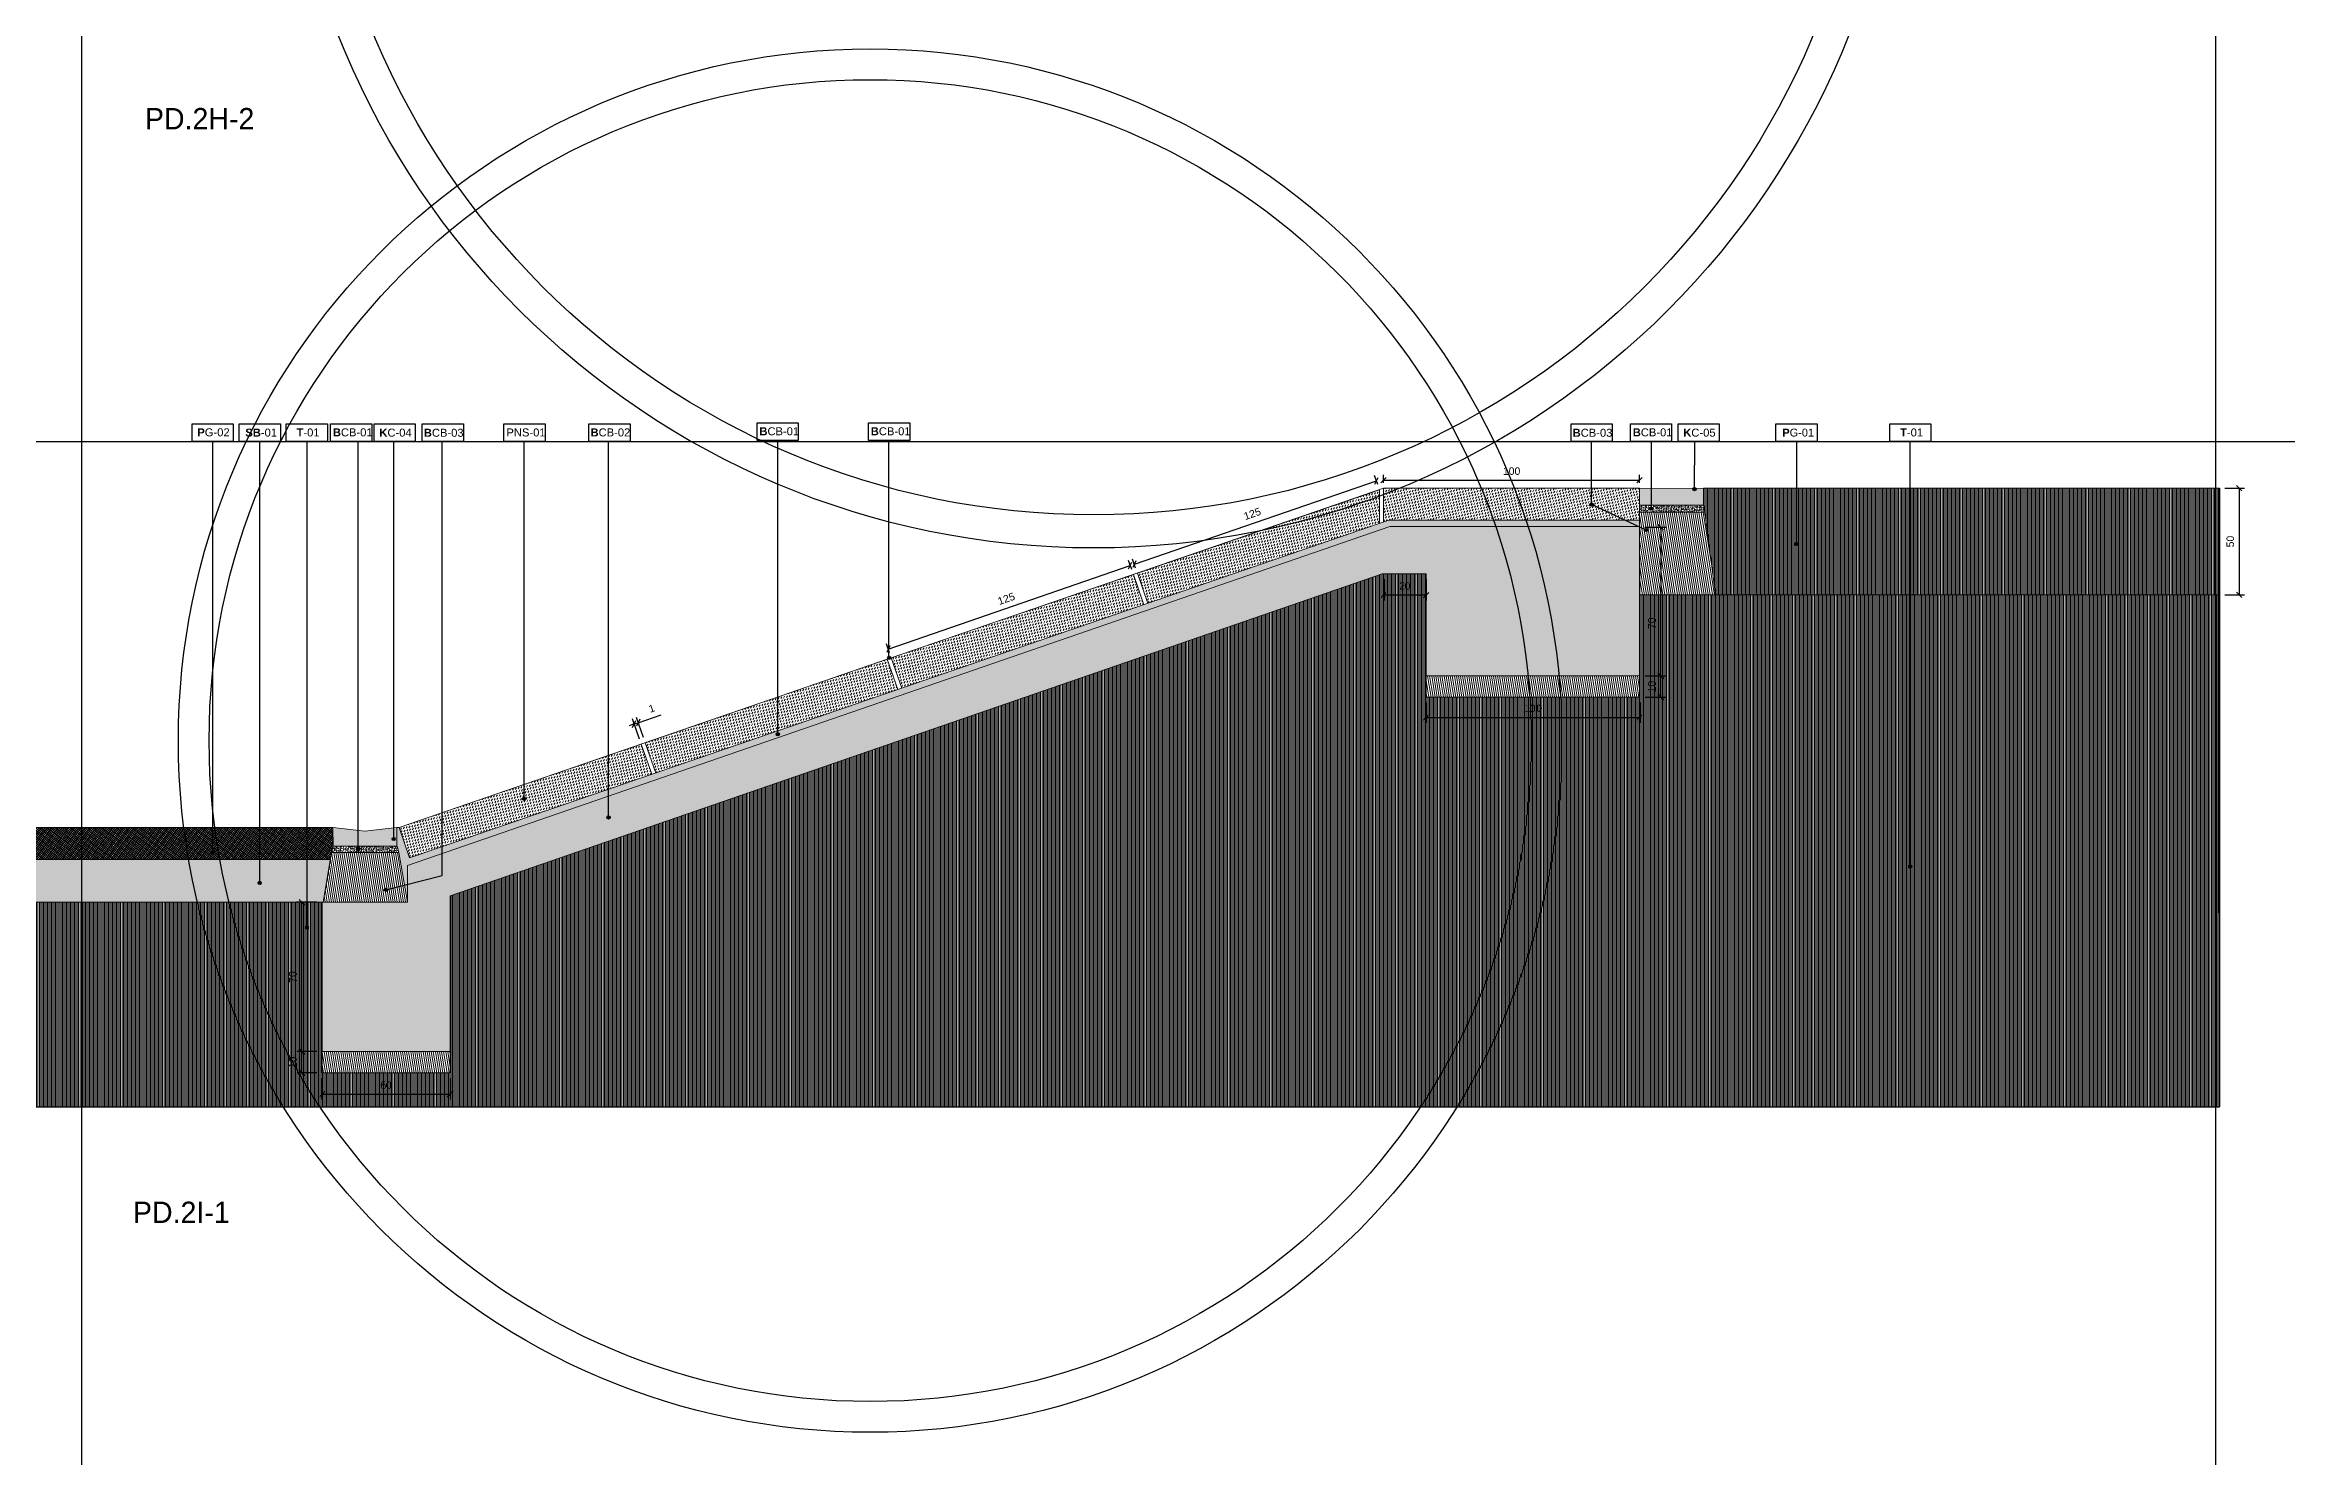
# Model space of a CAD drawing. Header units: metres. Extents: x -325 to 301, y -147 to 149.
# Drawn here: x 32.06 to 42.56, y 38.7 to 45.32 of the extents above; entities that cross this region are included whole.
import ezdxf

# ---------------------------------------------------------------- set-up
doc = ezdxf.new("R2010")
doc.units = ezdxf.units.M
doc.layers.get('Defpoints').update_dxf_attribs({"lineweight": 13})
for name, color, linetype, plot in [('-aux', 50, 'Continuous', False), ('-AUX-QAD', 5, 'Continuous', False), ('-AUX_RIM', 2, 'Continuous', False)]:
    doc.layers.add(name, color=color, linetype=linetype, plot=plot)
for name, color, linetype, true_color in [('0-TX-1_25', 7, 'Continuous', 0x3f4f7f), ('3-TR-paviment fort', 7, 'Continuous', 0xd1d1d1), ('EIT_3 TR sorra', 7, 'Continuous', 0xd8ceb0)]:
    doc.layers.add(name, color=color, linetype=linetype, true_color=true_color)
for name, color, linetype, lineweight, true_color in [('03-TR-Paviment_01_Compacted Ground', 7, 'Continuous', 5, 0xc5a967), ('03-TR-Paviment_02_Sealed Gravel', 7, 'Continuous', 5, 0xd4be8c), ('03-TR-Paviment_08_Natural Stone Bleachers', 7, 'Continuous', 5, 0xafad9d), ('3-TR tot_u', 7, 'Continuous', 5, 0x787878)]:
    doc.layers.add(name, color=color, linetype=linetype, lineweight=lineweight, true_color=true_color)
for name, color, linetype, lineweight in [('1-CM', 7, 'Continuous', 0), ('3-TR Formigó', 252, 'Continuous', 0), ('3-TR Seleccionat', 44, 'Continuous', 0), ('3-TR Tot-u', 37, 'Continuous', 0)]:
    doc.layers.add(name, color=color, linetype=linetype, lineweight=lineweight)
for name, color, linetype in [('1-SECCIÓ', 1, 'Continuous'), ('A-KEYPLAN_HATCH', 7, 'Continuous'), ('A_TEXT_2', 7, 'Continuous')]:
    doc.layers.add(name, color=color, linetype=linetype)
doc.styles.add('Arial_4', font='arial.ttf', dxfattribs={"height": 1.8})
doc.styles.get("Standard").update_dxf_attribs({"font": 'arial.ttf'})
doc.styles.add('x-llegenda materials$0$ENGRAVERS', font='TT0586M.TTF')
doc.dimstyles.new('ISO-25', dxfattribs={"dimtxt": 0.1, "dimasz": 0.1, "dimexe": 0.1, "dimexo": 0.1, "dimgap": 0.1, "dimtad": 1, "dimdec": 0, "dimlfac": 100, "dimzin": 9, "dimtxsty": 'Standard', "dimblk": 'OBLIQUE', "dimcen": 0.1, "dimadec": 0, "dimazin": 0, "dimtfac": 1, "dimtdec": 0, "dimtmove": 0, "dimatfit": 3, "dimldrblk": 'OBLIQUE', "dimfxl": 1, "dimarcsym": 0})
pattern_1 = [(237.431525, (0, 0.25), (0.0028998056, -0.0131545573), [0.009525, -0.009525])]

# ---------------------------------------------------------------- blocks, each defined once
blk = doc.blocks.new('_Oblique')
at = {"color": 0, "lineweight": -2}
blk.add_line((-0.5, -0.5), (0.5, 0.5), dxfattribs=at)
blk = doc.blocks.new('*D370')
at = {"layer": '0-TX-1_25', "color": 0, "lineweight": -2, "transparency": 16777216}
for p, q in [((36.013, 42.484), (37.147, 42.876)), ((37.154, 42.857), (37.139, 42.899)), ((36.019, 42.466), (36.005, 42.508))]:
    blk.add_line(p, q, dxfattribs=at)
at = {"layer": 'Defpoints', "color": 0, "transparency": 16777216}
for p in [(37.147, 42.876), (37.162, 42.834), (36.027, 42.443)]:
    blk.add_point(p, dxfattribs=at)
at = {"layer": '0-TX-1_25', "color": 0, "lineweight": -2, "transparency": 16777216, "xscale": 0.025, "yscale": 0.025, "zscale": 0.025}
for p, rotation in [((37.147, 42.876), 19.02560603910737), ((36.013, 42.484), 199.0256060391073)]:
    blk.add_blockref('_Oblique', p, dxfattribs=dict(at, rotation=rotation))
at = {"layer": '0-TX-1_25', "color": 0, "transparency": 16777216, "insert": (36.566, 42.72), "char_height": 0.035, "attachment_point": 5, "rotation": 19.0256}
blk.add_mtext('125', dxfattribs=at)
blk = doc.blocks.new('hatch keyplan 2')
at = {"layer": 'A-KEYPLAN_HATCH'}
blk.add_lwpolyline([(0, 0.00548), (0.01287, 0.00548), (0.01287, 0), (0, 0)], close=True, dxfattribs=at)
blk = doc.blocks.new('hatch keyplan')
at = {"layer": 'A-KEYPLAN_HATCH'}
blk.add_blockref('hatch keyplan 2', (1.43058, 0.85215), dxfattribs=at)
blk = doc.blocks.new('PNS-01')
at = {"layer": 'A-KEYPLAN_HATCH'}
blk.add_blockref('hatch keyplan', (-1.43058, -0.85215), dxfattribs=at)
at = {"layer": 'A_TEXT_2', "insert": (-0.0008, 0.00408), "char_height": 0.0025, "attachment_point": 1}
blk.add_mtext_dynamic_manual_height_columns('\\pi0.00162;PNS-01', width=0.0145619, gutter_width=0.015, heights=[0], dxfattribs=at)
blk = doc.blocks.new('*D372')
at = {"layer": '0-TX-1_25', "color": 0, "lineweight": -2, "transparency": 16777216}
for p, q in [((42.276, 43.238), (42.369, 43.238)), ((42.344, 43.238), (42.344, 42.738)), ((42.276, 42.738), (42.369, 42.738))]:
    blk.add_line(p, q, dxfattribs=at)
at = {"layer": 'Defpoints', "color": 0, "transparency": 16777216}
for p in [(42.251, 43.238), (42.251, 42.738), (42.344, 42.738)]:
    blk.add_point(p, dxfattribs=at)
at = {"layer": '0-TX-1_25', "color": 0, "lineweight": -2, "transparency": 16777216, "xscale": 0.025, "yscale": 0.025, "zscale": 0.025}
for p, rotation in [((42.344, 43.238), 90), ((42.344, 42.738), 270)]:
    blk.add_blockref('_Oblique', p, dxfattribs=dict(at, rotation=rotation))
at = {"layer": '0-TX-1_25', "color": 0, "transparency": 16777216, "insert": (42.302, 42.988), "char_height": 0.035, "attachment_point": 5, "rotation": 90}
blk.add_mtext('50', dxfattribs=at)
blk = doc.blocks.new('B-CB03')
at = {"layer": 'A-KEYPLAN_HATCH'}
blk.add_blockref('hatch keyplan', (-1.43058, -0.85215), dxfattribs=at)
at = {"layer": 'A_TEXT_2', "insert": (-0.0008, 0.00398), "char_height": 0.0025, "attachment_point": 1}
blk.add_mtext_dynamic_manual_height_columns('\\pi0.00128;{\\fArial|b1|i0|c0|p34;B}CB-03', width=0.0145619, gutter_width=0.015, heights=[0], dxfattribs=at)
blk = doc.blocks.new('B-CB01')
at = {"layer": 'A-KEYPLAN_HATCH'}
blk.add_blockref('hatch keyplan', (-1.43058, -0.85215), dxfattribs=at)
at = {"layer": 'A_TEXT_2', "insert": (-0.0008, 0.00411), "char_height": 0.0025, "attachment_point": 1}
blk.add_mtext_dynamic_manual_height_columns('\\pi0.00152;{\\fArial|b1|i0|c0|p34;B}CB-01', width=0.0145619, gutter_width=0.015, heights=[0], dxfattribs=at)
blk = doc.blocks.new('K04')
at = {"layer": 'A-KEYPLAN_HATCH'}
blk.add_blockref('hatch keyplan', (-1.42958, -0.85215), dxfattribs=at)
at = {"layer": 'A_TEXT_2', "insert": (0.0002, 0.00402), "char_height": 0.0025, "attachment_point": 1}
blk.add_mtext_dynamic_manual_height_columns('\\pi0.00244;{\\fArial|b1|i0|c0|p34;K}C-05', width=0.0145619, gutter_width=0.015, heights=[0], dxfattribs=at)
blk = doc.blocks.new('POINT')
at = {"layer": '0-TX-1_25'}
h = blk.add_hatch(dxfattribs=at)
h.set_pattern_fill('ANGLE', color=256)
h.set_pattern_definition([(0, (-83.747, -12.726), (0, 6.985), [5.08, -1.905]), (90, (-83.747, -12.726), (-6.985, 4e-16), [5.08, -1.905])])
edge = h.paths.add_edge_path()
edge.add_arc((0, 0), 0.0075, 0, 360)
h = blk.add_hatch(color=256, dxfattribs=at)
h.dxf.hatch_style = 1
edge = h.paths.add_edge_path()
edge.add_arc((0, 0), 0.0075, 0, 360)
blk.add_circle((0, 0), 0.0075, dxfattribs=at)
blk = doc.blocks.new('B-CB02')
at = {"layer": 'A-KEYPLAN_HATCH'}
blk.add_blockref('hatch keyplan', (-1.43058, -0.85215), dxfattribs=at)
at = {"layer": 'A_TEXT_2', "insert": (-0.0008, 0.00409), "char_height": 0.0025, "attachment_point": 1}
blk.add_mtext_dynamic_manual_height_columns('\\pi0.00129;{\\fArial|b1|i0|c0|p34;B}CB-02', width=0.0145619, gutter_width=0.015, heights=[0], dxfattribs=at)
blk = doc.blocks.new('PG02')
at = {"layer": 'A-KEYPLAN_HATCH'}
blk.add_blockref('hatch keyplan', (-1.42958, -0.85215), dxfattribs=at)
at = {"layer": 'A_TEXT_2', "insert": (0.0002, 0.00412), "char_height": 0.0025, "attachment_point": 1}
blk.add_mtext_dynamic_manual_height_columns('\\pi0.00245,t0.01245;{\\fArial|b1|i0|c0|p34;P}G-02', width=0.0145619, gutter_width=0.015, heights=[0], dxfattribs=at)
blk = doc.blocks.new('SB-01')
at = {"layer": 'A-KEYPLAN_HATCH'}
blk.add_blockref('hatch keyplan', (-1.43058, -0.85215), dxfattribs=at)
at = {"layer": 'A_TEXT_2', "insert": (-0.0008, 0.00403), "char_height": 0.0025, "attachment_point": 1}
blk.add_mtext_dynamic_manual_height_columns('\\pi0.00271;{\\fArial|b1|i0|c0|p34;SB}-01', width=0.0145619, gutter_width=0.015, heights=[0], dxfattribs=at)
blk = doc.blocks.new('T-01')
at = {"layer": 'A-KEYPLAN_HATCH'}
blk.add_blockref('hatch keyplan', (-1.43058, -0.85215), dxfattribs=at)
at = {"layer": 'A_TEXT_2', "insert": (-0.0008, 0.00408), "char_height": 0.0025, "attachment_point": 1}
blk.add_mtext_dynamic_manual_height_columns('\\pi0.00405;{\\fArial|b1|i0|c0|p34;T}-01', width=0.0145619, gutter_width=0.015, heights=[0], dxfattribs=at)
blk = doc.blocks.new('*D375')
at = {"layer": '0-TX-1_25', "color": 0, "lineweight": -2, "transparency": 16777216}
for p, q in [((38.334, 43.263), (38.334, 43.301)), ((39.534, 43.263), (39.534, 43.301)), ((38.334, 43.276), (39.534, 43.276))]:
    blk.add_line(p, q, dxfattribs=at)
at = {"layer": 'Defpoints', "color": 0, "transparency": 16777216}
for p in [(38.334, 43.238), (39.534, 43.276), (39.534, 43.238)]:
    blk.add_point(p, dxfattribs=at)
at = {"layer": '0-TX-1_25', "color": 0, "lineweight": -2, "transparency": 16777216, "xscale": 0.025, "yscale": 0.025, "zscale": 0.025, "rotation": 180}
blk.add_blockref('_Oblique', (38.334, 43.276), dxfattribs=at)
at = {"layer": '0-TX-1_25', "color": 0, "lineweight": -2, "transparency": 16777216, "xscale": 0.025, "yscale": 0.025, "zscale": 0.025}
blk.add_blockref('_Oblique', (39.534, 43.276), dxfattribs=at)
at = {"layer": '0-TX-1_25', "color": 0, "transparency": 16777216, "insert": (38.934, 43.318), "char_height": 0.035, "attachment_point": 5}
blk.add_mtext('100', dxfattribs=at)
blk = doc.blocks.new('*D376')
at = {"layer": '0-TX-1_25', "color": 0, "lineweight": -2, "transparency": 16777216}
for p, q in [((38.307, 43.255), (38.292, 43.297)), ((37.166, 42.882), (38.301, 43.273)), ((37.172, 42.864), (37.158, 42.906))]:
    blk.add_line(p, q, dxfattribs=at)
at = {"layer": 'Defpoints', "color": 0, "transparency": 16777216}
for p in [(38.301, 43.273), (38.315, 43.231), (37.181, 42.84)]:
    blk.add_point(p, dxfattribs=at)
at = {"layer": '0-TX-1_25', "color": 0, "lineweight": -2, "transparency": 16777216, "xscale": 0.025, "yscale": 0.025, "zscale": 0.025}
for p, rotation in [((38.301, 43.273), 19.02560603910737), ((37.166, 42.882), 199.0256060391073)]:
    blk.add_blockref('_Oblique', p, dxfattribs=dict(at, rotation=rotation))
at = {"layer": '0-TX-1_25', "color": 0, "transparency": 16777216, "insert": (37.719, 43.118), "char_height": 0.035, "attachment_point": 5, "rotation": 19.0256}
blk.add_mtext('125', dxfattribs=at)
blk = doc.blocks.new('*D377')
at = {"layer": '0-TX-1_25', "color": 0, "lineweight": -2, "transparency": 16777216}
for p, q in [((34.822, 42.133), (34.799, 42.125)), ((34.847, 42.062), (34.814, 42.157)), ((34.822, 42.133), (34.841, 42.139)), ((34.866, 42.069), (34.833, 42.163)), ((34.841, 42.139), (34.948, 42.176))]:
    blk.add_line(p, q, dxfattribs=at)
at = {"layer": 'Defpoints', "color": 0, "transparency": 16777216}
for p in [(34.841, 42.139), (34.855, 42.038), (34.874, 42.045)]:
    blk.add_point(p, dxfattribs=at)
at = {"layer": '0-TX-1_25', "color": 0, "lineweight": -2, "transparency": 16777216, "xscale": 0.025, "yscale": 0.025, "zscale": 0.025}
for p, rotation in [((34.822, 42.133), 19.02560613144289), ((34.841, 42.139), 199.0256061314429)]:
    blk.add_blockref('_Oblique', p, dxfattribs=dict(at, rotation=rotation))
at = {"layer": '0-TX-1_25', "color": 0, "transparency": 16777216, "insert": (34.904, 42.206), "char_height": 0.035, "attachment_point": 5, "rotation": 19.0256}
blk.add_mtext('1', dxfattribs=at)
blk = doc.blocks.new('PG01')
at = {"layer": 'A-KEYPLAN_HATCH'}
blk.add_blockref('hatch keyplan', (-1.42958, -0.85215), dxfattribs=at)
at = {"layer": 'A-KEYPLAN_HATCH', "insert": (0.00021, 0.00402), "char_height": 0.0024588, "attachment_point": 1, "line_spacing_factor": 0.938532, "style": 'Arial_4'}
blk.add_mtext_dynamic_manual_height_columns('\\pi0.00276;{\\fArial|b1|i0|c0|p34;P}G-01', width=0.0145619, gutter_width=0.015, heights=[0], dxfattribs=at)
blk = doc.blocks.new('*D2104')
at = {"layer": '0-TX-1_25', "color": 0, "lineweight": -2, "transparency": 16777216}
for p, q in [((33.36, 40.472), (33.36, 40.372)), ((33.96, 40.472), (33.96, 40.372)), ((33.36, 40.397), (33.96, 40.397))]:
    blk.add_line(p, q, dxfattribs=at)
at = {"layer": 'Defpoints', "color": 0, "transparency": 16777216}
for p in [(33.36, 40.497), (33.96, 40.497), (33.96, 40.397)]:
    blk.add_point(p, dxfattribs=at)
at = {"layer": '0-TX-1_25', "color": 0, "lineweight": -2, "transparency": 16777216, "xscale": 0.025, "yscale": 0.025, "zscale": 0.025, "rotation": 180}
blk.add_blockref('_Oblique', (33.36, 40.397), dxfattribs=at)
at = {"layer": '0-TX-1_25', "color": 0, "lineweight": -2, "transparency": 16777216, "xscale": 0.025, "yscale": 0.025, "zscale": 0.025}
blk.add_blockref('_Oblique', (33.96, 40.397), dxfattribs=at)
at = {"layer": '0-TX-1_25', "color": 0, "transparency": 16777216, "insert": (33.66, 40.44), "char_height": 0.035, "attachment_point": 5}
blk.add_mtext('60', dxfattribs=at)
blk = doc.blocks.new('*D2105')
at = {"layer": '0-TX-1_25', "color": 0, "lineweight": -2, "transparency": 16777216}
for p, q in [((33.335, 41.297), (33.239, 41.297)), ((33.264, 41.297), (33.264, 40.597)), ((33.335, 40.597), (33.239, 40.597))]:
    blk.add_line(p, q, dxfattribs=at)
at = {"layer": 'Defpoints', "color": 0, "transparency": 16777216}
for p in [(33.36, 41.297), (33.264, 40.597), (33.36, 40.597)]:
    blk.add_point(p, dxfattribs=at)
at = {"layer": '0-TX-1_25', "color": 0, "lineweight": -2, "transparency": 16777216, "xscale": 0.025, "yscale": 0.025, "zscale": 0.025}
for p, rotation in [((33.264, 41.297), 90), ((33.264, 40.597), 270)]:
    blk.add_blockref('_Oblique', p, dxfattribs=dict(at, rotation=rotation))
at = {"layer": '0-TX-1_25', "color": 0, "transparency": 16777216, "insert": (33.221, 40.947), "char_height": 0.035, "attachment_point": 5, "rotation": 90}
blk.add_mtext('70', dxfattribs=at)
blk = doc.blocks.new('*D2106')
at = {"layer": '0-TX-1_25', "color": 0, "lineweight": -2, "transparency": 16777216}
for p, q in [((33.335, 40.597), (33.239, 40.597)), ((33.264, 40.597), (33.264, 40.497)), ((33.335, 40.497), (33.239, 40.497))]:
    blk.add_line(p, q, dxfattribs=at)
at = {"layer": 'Defpoints', "color": 0, "transparency": 16777216}
for p in [(33.36, 40.597), (33.264, 40.497), (33.36, 40.497)]:
    blk.add_point(p, dxfattribs=at)
at = {"layer": '0-TX-1_25', "color": 0, "lineweight": -2, "transparency": 16777216, "xscale": 0.025, "yscale": 0.025, "zscale": 0.025}
for p, rotation in [((33.264, 40.597), 90), ((33.264, 40.497), 270)]:
    blk.add_blockref('_Oblique', p, dxfattribs=dict(at, rotation=rotation))
at = {"layer": '0-TX-1_25', "color": 0, "transparency": 16777216, "insert": (33.221, 40.547), "char_height": 0.035, "attachment_point": 5, "rotation": 90}
blk.add_mtext('10', dxfattribs=at)
blk = doc.blocks.new('*D2107')
at = {"layer": '0-TX-1_25', "color": 0, "lineweight": -2, "transparency": 16777216}
for p, q in [((39.559, 43.056), (39.659, 43.056)), ((39.634, 43.056), (39.634, 42.358)), ((39.559, 42.358), (39.659, 42.358))]:
    blk.add_line(p, q, dxfattribs=at)
at = {"layer": 'Defpoints', "color": 0, "transparency": 16777216}
for p in [(39.534, 43.056), (39.534, 42.358), (39.634, 42.358)]:
    blk.add_point(p, dxfattribs=at)
at = {"layer": '0-TX-1_25', "color": 0, "lineweight": -2, "transparency": 16777216, "xscale": 0.025, "yscale": 0.025, "zscale": 0.025}
for p, rotation in [((39.634, 43.056), 90), ((39.634, 42.358), 270)]:
    blk.add_blockref('_Oblique', p, dxfattribs=dict(at, rotation=rotation))
at = {"layer": '0-TX-1_25', "color": 0, "transparency": 16777216, "insert": (39.591, 42.605), "char_height": 0.035, "attachment_point": 5, "rotation": 90}
blk.add_mtext('70', dxfattribs=at)
blk = doc.blocks.new('*D2108')
at = {"layer": '0-TX-1_25', "color": 0, "lineweight": -2, "transparency": 16777216}
for p, q in [((39.559, 42.358), (39.659, 42.358)), ((39.634, 42.358), (39.634, 42.258)), ((39.559, 42.258), (39.659, 42.258))]:
    blk.add_line(p, q, dxfattribs=at)
at = {"layer": 'Defpoints', "color": 0, "transparency": 16777216}
for p in [(39.534, 42.358), (39.534, 42.258), (39.634, 42.258)]:
    blk.add_point(p, dxfattribs=at)
at = {"layer": '0-TX-1_25', "color": 0, "lineweight": -2, "transparency": 16777216, "xscale": 0.025, "yscale": 0.025, "zscale": 0.025}
for p, rotation in [((39.634, 42.358), 90), ((39.634, 42.258), 270)]:
    blk.add_blockref('_Oblique', p, dxfattribs=dict(at, rotation=rotation))
at = {"layer": '0-TX-1_25', "color": 0, "transparency": 16777216, "insert": (39.591, 42.308), "char_height": 0.035, "attachment_point": 5, "rotation": 90}
blk.add_mtext('10', dxfattribs=at)
blk = doc.blocks.new('*D2109')
at = {"layer": '0-TX-1_25', "color": 0, "lineweight": -2, "transparency": 16777216}
for p, q in [((38.534, 42.233), (38.534, 42.138)), ((39.534, 42.233), (39.534, 42.138)), ((38.534, 42.163), (39.534, 42.163))]:
    blk.add_line(p, q, dxfattribs=at)
at = {"layer": 'Defpoints', "color": 0, "transparency": 16777216}
for p in [(38.534, 42.258), (39.534, 42.258), (39.534, 42.163)]:
    blk.add_point(p, dxfattribs=at)
at = {"layer": '0-TX-1_25', "color": 0, "lineweight": -2, "transparency": 16777216, "xscale": 0.025, "yscale": 0.025, "zscale": 0.025, "rotation": 180}
blk.add_blockref('_Oblique', (38.534, 42.163), dxfattribs=at)
at = {"layer": '0-TX-1_25', "color": 0, "lineweight": -2, "transparency": 16777216, "xscale": 0.025, "yscale": 0.025, "zscale": 0.025}
blk.add_blockref('_Oblique', (39.534, 42.163), dxfattribs=at)
at = {"layer": '0-TX-1_25', "color": 0, "transparency": 16777216, "insert": (39.034, 42.206), "char_height": 0.035, "attachment_point": 5}
blk.add_mtext('100', dxfattribs=at)
blk = doc.blocks.new('K03')
at = {"layer": 'A-KEYPLAN_HATCH'}
blk.add_blockref('hatch keyplan', (-1.43058, -0.85215), dxfattribs=at)
at = {"layer": 'A_TEXT_2', "insert": (-0.0008, 0.00402), "char_height": 0.0025, "attachment_point": 1}
blk.add_mtext_dynamic_manual_height_columns('\\pi0.00245;{\\fArial|b1|i0|c0|p34;K}C-04', width=0.0145619, gutter_width=0.015, heights=[0], dxfattribs=at)
blk = doc.blocks.new('*D2893')
at = {"layer": '0-TX-1_25', "color": 0, "lineweight": -2, "transparency": 16777216}
for p, q in [((38.334, 42.812), (38.334, 42.712)), ((38.534, 42.812), (38.534, 42.712)), ((38.534, 42.737), (38.334, 42.737))]:
    blk.add_line(p, q, dxfattribs=at)
at = {"layer": 'Defpoints', "color": 0, "transparency": 16777216}
for p in [(38.334, 42.837), (38.534, 42.837), (38.334, 42.737)]:
    blk.add_point(p, dxfattribs=at)
at = {"layer": '0-TX-1_25', "color": 0, "lineweight": -2, "transparency": 16777216, "xscale": 0.025, "yscale": 0.025, "zscale": 0.025, "rotation": 180}
blk.add_blockref('_Oblique', (38.334, 42.737), dxfattribs=at)
at = {"layer": '0-TX-1_25', "color": 0, "lineweight": -2, "transparency": 16777216, "xscale": 0.025, "yscale": 0.025, "zscale": 0.025}
blk.add_blockref('_Oblique', (38.534, 42.737), dxfattribs=at)
at = {"layer": '0-TX-1_25', "color": 0, "transparency": 16777216, "insert": (38.434, 42.78), "char_height": 0.035, "attachment_point": 5}
blk.add_mtext('20', dxfattribs=at)

msp = doc.modelspace()

# ---------------------------------------------------------------- hatches: boundary and pattern name
at = {"layer": '03-TR-Paviment_01_Compacted Ground'}
h = msp.add_hatch(dxfattribs=at)
h.set_pattern_fill('ANSI31', color=256, scale=0.002, angle=45)
h.set_pattern_definition([(90, (0, 0.25), (-0.00635, 0), [])])
h.paths.add_polyline_path([(42.251, 43.238), (39.834, 43.238), (39.834, 43.157), (39.89, 42.738), (42.251, 42.738)])
at = {"layer": '03-TR-Paviment_02_Sealed Gravel'}
h = msp.add_hatch(dxfattribs=at)
h.set_pattern_fill('_USER', color=256, scale=0.008, angle=234, style=0, double=1, pattern_type=0)
h.set_pattern_definition([(234, (0, 0.225), (0.006472136, -0.004702282), []), (324, (0, 0.225), (0.004702282, 0.006472136), [])])
h.paths.add_polyline_path([(31.251, 41.647), (31.251, 41.497), (33.398, 41.497), (33.41, 41.56), (33.41, 41.647)])
at = {"layer": '03-TR-Paviment_08_Natural Stone Bleachers'}
h = msp.add_hatch(dxfattribs=at)
h.set_pattern_fill('DASH', color=256, scale=0.003, angle=237.4315, style=0, double=1)
h.set_pattern_definition(pattern_1)
h.paths.add_polyline_path([(37.229, 42.698), (38.315, 43.073), (38.315, 43.231), (37.181, 42.84)])
h = msp.add_hatch(dxfattribs=at)
h.set_pattern_fill('DASH', color=256, scale=0.003, angle=237.4315, style=0, double=1)
h.set_pattern_definition(pattern_1)
h.paths.add_polyline_path([(38.334, 43.079), (38.359, 43.088), (39.534, 43.088), (39.534, 43.238), (38.334, 43.238)])
h = msp.add_hatch(dxfattribs=at)
h.set_pattern_fill('DASH', color=256, scale=0.003, angle=237.4315, style=0, double=1)
h.set_pattern_definition(pattern_1)
h.paths.add_polyline_path([(36.076, 42.301), (37.211, 42.692), (37.162, 42.834), (36.027, 42.443)])
h = msp.add_hatch(dxfattribs=at)
h.set_pattern_fill('DASH', color=256, scale=0.003, angle=237.4315, style=0, double=1)
h.set_pattern_definition(pattern_1)
h.paths.add_polyline_path([(34.923, 41.903), (36.057, 42.294), (36.008, 42.436), (34.874, 42.045)])
h = msp.add_hatch(dxfattribs=at)
h.set_pattern_fill('DASH', color=256, scale=0.003, angle=237.4315, style=0, double=1)
h.set_pattern_definition(pattern_1)
h.paths.add_polyline_path([(33.769, 41.505), (34.904, 41.897), (34.855, 42.038), (33.721, 41.647)])
at = {"layer": '3-TR Formigó'}
h = msp.add_hatch(dxfattribs=at)
h.set_pattern_fill('ANSI31', color=256, scale=0.003, angle=234.1752, style=0)
h.set_pattern_definition([(279.17524, (42.618121, 42.837767), (0.00940313, 0.001518806), [])])
h.paths.add_polyline_path([(39.84, 43.126), (39.534, 43.126), (39.534, 42.738), (39.89, 42.738)])
h = msp.add_hatch(dxfattribs=at)
h.set_pattern_fill('ANSI31', color=256, scale=0.003, angle=234.1752, style=0)
h.set_pattern_definition([(279.17524, (41.618121, 42.357767), (0.00940313, 0.001518806), [])])
h.paths.add_polyline_path([(39.534, 42.358), (38.534, 42.358), (38.534, 42.258), (39.534, 42.258)])
h = msp.add_hatch(dxfattribs=at)
h.set_pattern_fill('ANSI31', color=256, scale=0.003, angle=234.1752, style=0)
h.set_pattern_definition([(279.175244, (-5.309465, -50.198077), (0.00940313, 0.0015188056), [])])
h.paths.add_polyline_path([(33.719, 41.53), (33.404, 41.53), (33.364, 41.297), (33.76, 41.297)])
h = msp.add_hatch(dxfattribs=at)
h.set_pattern_fill('ANSI31', color=256, scale=0.003, angle=234.1752, style=0)
h.set_pattern_definition([(279.175244, (-5.71314, -50.998077), (0.00940313, 0.0015188056), [])])
h.paths.add_polyline_path([(33.96, 40.597), (33.36, 40.597), (33.36, 40.497), (33.96, 40.497)])
at = {"layer": '3-TR Seleccionat'}
h = msp.add_hatch(dxfattribs=at)
h.set_pattern_fill('ANSI31', color=256, scale=0.002, angle=45, style=0)
h.set_pattern_definition([(90, (22.763299, 48.978031), (-0.00635, 1e-18), [])])
h.paths.add_polyline_path([(33.96, 41.328), (33.96, 40.497), (33.36, 40.497), (33.36, 41.297), (33.364, 41.297), (31.25, 41.297), (31.251, 40.338), (42.251, 40.338), (42.251, 42.738), (39.534, 42.738), (39.534, 42.258), (38.534, 42.258), (38.534, 42.837), (38.328, 42.837)])
at = {"layer": '3-TR Tot-u'}
h = msp.add_hatch(dxfattribs=at)
h.set_pattern_fill('EARTH', color=256, scale=0.005, angle=279)
h.paths.add_polyline_path([(31.25, 41.495), (31.25, 41.296), (33.364, 41.297), (33.398, 41.497)])
at = {"layer": '3-TR tot_u'}
h = msp.add_hatch(dxfattribs=at)
h.set_pattern_fill('AR-CONC', color=256, scale=9e-05, angle=90.2664)
h.set_pattern_definition([(140.266414, (-43.904692, 20.331187), (0.0013582613, 0.0164031132), [0.0017145, -0.0188595]), (85.266414, (-43.904692, 20.331187), (-0.0171801815, -0.0032518273), [0.0013716, -0.0150876526]), (190.71786, (-43.904579, 20.332554), (-0.0158219194, 0.0131512858), [0.0014571008, -0.016028122]), (136.450614, (-43.909264, 20.331165), (0.003670327, 0.024414444), [0.00257175, -0.02828925]), (186.901972, (-43.908958, 20.3332), (-0.0223674596, 0.021262598), [0.002185652, -0.024042205]), (81.450565, (-43.909264, 20.331165), (-0.0223674596, 0.021262598), [0.002057397, -0.022631376]), (111.266414, (-43.908131, 20.333457), (0.0091403206, 0.0136879438), [0.0017145, -0.0188595]), (56.266414, (-43.908131, 20.333457), (-0.0166026007, 0.0054850432), [0.0013716, -0.0150876]), (161.71786, (-43.90737, 20.334597), (-0.0074622802, 0.019172987), [0.0014571008, -0.0160280944]), (127.766414, (-43.904692, 20.3311866), (-0.00761116375, 0.0002425866), [0, -0.01490472, 0, -0.0153162, 0, -0.01514475]), (97.766414, (-43.904692, 20.331187), (-0.009044117, 0.0059717809), [0, -0.00873252, 0, -0.01456182, 0, -0.00577215]), (57.766414, (-43.904668, 20.326089), (0.0004588393, 0.012205419), [0, -0.005715, 0, -0.0178308, 0, -0.0236601]), (47.766414, (-43.904657, 20.323803), (-0.0023503487, 0.0133208417), [0, -0.0074295, 0, -0.01184148, 0, -0.0168021])])
h.paths.add_polyline_path([(39.84, 43.126), (39.834, 43.158), (39.534, 43.158), (39.527, 43.126)])
h = msp.add_hatch(dxfattribs=at)
h.set_pattern_fill('AR-CONC', color=256, scale=0.00025, angle=90.5301)
h.set_pattern_definition([(140.5300870227, (269984.931893, -738410.930217), (0.0035632244743, 0.0455810836357), [0.0047625, -0.0523875]), (85.530087023, (269984.931893, -738410.930217), (-0.047680652342, -0.009252375176), [0.00381, -0.0419101460425]), (190.981531723, (269984.93219, -738410.92642), (-0.0441174259197, 0.0363287083575), [0.0040475022, -0.04452256115]), (136.714287023, (269984.919193, -738410.930335), (0.0098831512845, 0.0678640998982), [0.00714375, -0.07858125]), (187.165644633, (269984.92002, -738410.92468), (-0.0624029777733, 0.058776219595), [0.006071255785, -0.06678390204]), (81.714238193, (269984.91919, -738410.930335), (-0.06240297777, 0.0587762195987), [0.0057149917675, -0.06286493298]), (111.5300870227, (269984.92231, -738410.923956), (0.025214535245, 0.0381385056391), [0.0047625, -0.0523875]), (56.530087023, (269984.92231, -738410.923956), (-0.0461879632494, 0.0150238360325), [0.00381, -0.04191]), (161.981532023, (269984.92441, -738410.920778), (-0.0209734282413, 0.053162341585), [0.0040475022, -0.0445224844]), (128.0300870227, (269984.931893, -738410.930217), (-0.02114499869233, 0.0005765497433), [0, -0.041402, 0, -0.042545, 0, -0.04206875]), (98.0300870227, (269984.931893, -738410.930217), (-0.025198619571, 0.01647249225287), [0, -0.024257, 0, -0.0404495, 0, -0.01603375]), (58.0300870227, (269984.932024, -738410.944377), (0.00111851613614, 0.0339094481228), [0, -0.015875, 0, -0.04953, 0, -0.0657225]), (48.0300870227, (269984.932083, -738410.950727), (-0.0066989598767, 0.0369719013319), [0, -0.0206375, 0, -0.032893, 0, -0.0466725])])
h.paths.add_polyline_path([(33.764, 41.472), (33.76, 41.297), (33.36, 41.297), (33.36, 40.597), (33.96, 40.597), (33.96, 41.328), (34.764, 41.606), (38.328, 42.837), (38.534, 42.837), (38.534, 42.358), (39.534, 42.358), (39.534, 42.837), (39.534, 43.058), (38.364, 43.058)])
h = msp.add_hatch(dxfattribs=at)
h.set_pattern_fill('AR-CONC', color=256, scale=9e-05, angle=90.2664)
h.set_pattern_definition([(140.266414, (-50.020808, 18.734633), (0.0013582613, 0.0164031132), [0.0017145, -0.0188595]), (85.266414, (-50.020808, 18.734633), (-0.0171801815, -0.0032518273), [0.0013716, -0.0150876526]), (190.71786, (-50.020695, 18.736), (-0.0158219194, 0.0131512858), [0.0014571008, -0.016028122]), (136.450614, (-50.02538, 18.734612), (0.003670327, 0.024414444), [0.00257175, -0.02828925]), (186.901972, (-50.025074, 18.736647), (-0.0223674596, 0.021262598), [0.002185652, -0.024042205]), (81.450565, (-50.02538, 18.734612), (-0.0223674596, 0.021262598), [0.002057397, -0.022631376]), (111.266414, (-50.024248, 18.736903), (0.0091403206, 0.0136879438), [0.0017145, -0.0188595]), (56.266414, (-50.024248, 18.736903), (-0.0166026007, 0.0054850432), [0.0013716, -0.0150876]), (161.71786, (-50.023486, 18.738044), (-0.0074622802, 0.019172987), [0.0014571008, -0.0160280944]), (127.766414, (-50.0208083, 18.734633), (-0.00761116375, 0.0002425866), [0, -0.01490472, 0, -0.0153162, 0, -0.01514475]), (97.766414, (-50.020808, 18.734633), (-0.009044117, 0.0059717809), [0, -0.00873252, 0, -0.01456182, 0, -0.00577215]), (57.766414, (-50.0207846, 18.7295355), (0.0004588393, 0.012205419), [0, -0.005715, 0, -0.0178308, 0, -0.0236601]), (47.766414, (-50.020774, 18.72725), (-0.0023503487, 0.0133208417), [0, -0.0074295, 0, -0.01184148, 0, -0.0168021])])
h.paths.add_polyline_path([(33.719, 41.53), (33.711, 41.56), (33.41, 41.56), (33.404, 41.53)])
at = {"layer": '3-TR-paviment fort'}
for points in [[(39.534, 43.238), (39.834, 43.237), (39.834, 43.157), (39.534, 43.158)], [(33.41, 41.647), (33.56, 41.63), (33.71, 41.647), (33.71, 41.56), (33.411, 41.56)]]:
    msp.add_hatch(color=256, dxfattribs=at).paths.add_polyline_path(points)
at = {"layer": 'EIT_3 TR sorra'}
h = msp.add_hatch(dxfattribs=at)
h.set_pattern_fill('ANSI36', color=256, scale=0.003, style=0, double=1)
h.set_pattern_definition([(45, (23.992309, 43.599423), (0.005051394, 0.018521778), [0.0238125, -0.0047625, 0, -0.0047625])])
h.paths.add_polyline_path([(38.364, 43.058), (39.534, 43.058), (39.534, 43.088), (38.412, 43.088), (38.359, 43.088), (37.229, 42.698), (37.211, 42.692), (36.076, 42.301), (36.057, 42.294), (34.923, 41.903), (34.904, 41.897), (33.769, 41.505), (33.721, 41.647), (33.711, 41.647), (33.711, 41.56), (33.719, 41.53), (33.762, 41.288), (33.76, 41.47)])

# ---------------------------------------------------------------- linework, layer by layer
at = {"layer": '-aux'}
for p, q in [((42.251, 41.247), (42.251, 43.238)), ((31.251, 40.338), (42.251, 40.338))]:
    msp.add_line(p, q, dxfattribs=at)
for points in [[(32.234, 3.457), (32.234, 133.457)], [(42.234, 3.457), (42.234, 133.457)], [(12.234, 43.457), (142.234, 43.457)]]:
    msp.add_lwpolyline(points, dxfattribs=at)
at = {"layer": '-AUX-QAD'}
for radius in [3.807, 3.652]:
    msp.add_circle((36.975, 46.765), radius, dxfattribs=at)
at = {"layer": '-AUX_RIM'}
for radius in [3.242, 3.098]:
    msp.add_circle((35.928, 42.055), radius, dxfattribs=at)
msp.add_line((39.534, 42.887), (39.533, 42.738))
at = {"layer": '0-TX-1_25'}
for points in [[(32.847, 41.53), (32.847, 43.457)], [(33.067, 41.388), (33.067, 43.457)], [(33.288, 43.457), (33.288, 41.178)], [(33.528, 41.546), (33.528, 43.457)], [(33.658, 41.356), (33.922, 41.422), (33.922, 43.457)], [(33.695, 41.594), (33.695, 43.457)], [(34.306, 41.782), (34.306, 43.457)], [(34.702, 41.695), (34.702, 43.457)], [(35.495, 42.085), (35.495, 43.457)], [(36.016, 42.448), (36.016, 43.457)], [(39.565, 43.042), (39.309, 43.162), (39.309, 43.457)], [(39.588, 43.457), (39.588, 43.143)], [(39.791, 43.234), (39.792, 43.457)], [(40.269, 43.457), (40.269, 42.976)], [(40.802, 41.465), (40.802, 43.457)]]:
    msp.add_lwpolyline(points, dxfattribs=at)
at = {"layer": '1-CM'}
for p, q in [((39.834, 43.238), (42.251, 43.238)), ((39.534, 43.058), (39.534, 42.887)), ((33.41, 41.647), (31.25, 41.647)), ((33.711, 41.647), (33.721, 41.647))]:
    msp.add_line(p, q, dxfattribs=at)
for points in [[(39.534, 43.238), (38.334, 43.238), (33.721, 41.647)], [(38.315, 43.073), (38.315, 43.231), (37.181, 42.84), (37.229, 42.698)], [(39.534, 43.088), (39.534, 43.238), (38.334, 43.238), (38.334, 43.079)], [(39.534, 43.088), (38.359, 43.088), (33.769, 41.505)], [(39.534, 43.158), (39.834, 43.157)], [(33.76, 41.297), (33.76, 41.47), (38.364, 43.058), (39.534, 43.058)], [(39.534, 43.058), (39.534, 42.358), (38.534, 42.358), (38.534, 42.837)], [(33.76, 41.297), (33.36, 41.297), (33.36, 40.597), (33.96, 40.597), (33.96, 41.328), (38.328, 42.837), (38.534, 42.837)], [(34.764, 41.606), (38.328, 42.837), (38.534, 42.837)], [(37.211, 42.692), (37.162, 42.834), (36.027, 42.443), (36.076, 42.301)], [(39.533, 42.738), (42.251, 42.738)], [(39.534, 42.738), (39.89, 42.738)], [(36.057, 42.294), (36.008, 42.436), (34.874, 42.045), (34.923, 41.903)], [(39.534, 42.358), (39.534, 40.338)], [(34.904, 41.897), (34.855, 42.038), (33.721, 41.647), (33.769, 41.505)], [(31.25, 41.497), (33.398, 41.497)], [(33.398, 41.497), (33.364, 41.297)], [(33.404, 41.53), (33.41, 41.56)], [(33.404, 41.53), (33.719, 41.53)], [(33.41, 41.56), (33.711, 41.56)], [(33.711, 41.56), (33.719, 41.53)], [(31.25, 41.297), (33.364, 41.297)]]:
    msp.add_lwpolyline(points, dxfattribs=at)
for points in [[(39.834, 43.157), (39.534, 43.158), (39.534, 43.238), (39.834, 43.237)], [(39.84, 43.126), (39.834, 43.158), (39.534, 43.158), (39.534, 43.126)], [(39.84, 43.126), (39.534, 43.126), (39.534, 42.738), (39.89, 42.738)], [(38.534, 42.358), (39.534, 42.358), (39.534, 42.258), (38.534, 42.258), (38.534, 42.358)], [(33.71, 41.56), (33.411, 41.56), (33.41, 41.647), (33.56, 41.63), (33.71, 41.647)], [(33.719, 41.53), (33.404, 41.53), (33.364, 41.297), (33.76, 41.297)], [(33.36, 40.597), (33.36, 40.497), (33.96, 40.497), (33.96, 40.597)]]:
    msp.add_lwpolyline(points, close=True, dxfattribs=at)
at = {"layer": '1-SECCIÓ'}
msp.add_line((42.251, 43.238), (42.251, 40.338), dxfattribs=at)

# ---------------------------------------------------------------- block references
at = {"color": 244, "true_color": 0x991b1e}
for name, p, xscale, yscale, zscale in [('K03', (33.603, 43.457), 14.99999999999007, 14.99999999999007, 14.99999999999007), ('PNS-01', (34.211, 43.457), 15.00000000000014, 15.00000000000014, 15.00000000000014)]:
    msp.add_blockref(name, p, dxfattribs=dict(at, xscale=xscale, yscale=yscale, zscale=zscale))
at = {"layer": '0-TX-1_25'}
for name, p, xscale, yscale, zscale in [('PG02', (32.735, 43.457), 15, 15, 15), ('SB-01', (32.971, 43.457), 15, 15, 15), ('T-01', (33.191, 43.457), 15, 15, 15), ('B-CB01', (33.399, 43.457), 15, 15, 15), ('B-CB03', (33.829, 43.457), 15, 15, 15), ('B-CB02', (34.61, 43.457), 15, 15, 15), ('B-CB01', (35.398, 43.462), 15, 15, 15), ('B-CB01', (35.92, 43.462), 15, 15, 15), ('B-CB03', (39.213, 43.457), 14.99999999999999, 14.99999999999999, 14.99999999999999), ('B-CB01', (39.491, 43.457), 15, 15, 15), ('T-01', (40.706, 43.457), 15, 15, 15)]:
    msp.add_blockref(name, p, dxfattribs=dict(at, xscale=xscale, yscale=yscale, zscale=zscale))
for p in [(39.791, 43.234), (39.309, 43.162), (39.588, 43.143), (39.565, 43.042), (40.269, 42.976), (36.017, 42.443), (35.495, 42.085), (34.306, 41.782), (34.702, 41.695), (33.695, 41.594), (32.847, 41.53), (33.528, 41.546), (33.067, 41.388), (40.802, 41.465), (33.658, 41.356), (33.288, 41.178)]:
    msp.add_blockref('POINT', p, dxfattribs=at)
at = {"layer": 'A-KEYPLAN_HATCH', "xscale": 14.99999999999007, "yscale": 14.99999999999007, "zscale": 14.99999999999007}
for name, p in [('K04', (39.699, 43.457)), ('PG01', (40.158, 43.457))]:
    msp.add_blockref(name, p, dxfattribs=at)

# ---------------------------------------------------------------- texts
at = {"layer": '-aux', "char_height": 0.1, "width": 19.2101, "attachment_point": 1, "style": 'x-llegenda materials$0$ENGRAVERS'}
for s, insert in [('PD.2H-2', (32.529, 45.02)), ('PD.2I-1', (32.473, 39.894))]:
    msp.add_mtext(s, dxfattribs=dict(at, insert=insert))

# ---------------------------------------------------------------- dimensions: what is measured, and where the dimension line sits
at = {"layer": '0-TX-1_25'}
for p1, p2, distance, text, picture, middle in [((37.181, 42.84), (38.315, 43.231), 0.044, '125', '*D376', (37.719, 43.118)), ((36.027, 42.443), (37.162, 42.834), 0.044, '125', '*D370', (36.566, 42.72)), ((34.855, 42.038), (34.874, 42.045), 0.1, '1', '*D377', (34.904, 42.206))]:
    dim = msp.add_aligned_dim(p1=p1, p2=p2, distance=distance, text=text, dimstyle='ISO-25', override={"dimtxt": 0.035, "dimasz": 0.025, "dimexe": 0.025, "dimexo": 0.025, "dimgap": 0.025, "dimblk1": 'Oblique', "dimblk2": 'Oblique', "dimsah": 1, "dimfxl": 0.1, "dimfxlon": 1, "dimarcsym": 1}, dxfattribs=at)
    dim.commit()
    dim.dimension.update_dxf_attribs({"geometry": picture, "text_midpoint": middle})
dim = msp.add_linear_dim(base=(39.534, 43.276), p1=(38.334, 43.238), p2=(39.534, 43.238), text='100', dimstyle='ISO-25', override={"dimtxt": 0.035, "dimasz": 0.025, "dimexe": 0.025, "dimexo": 0.025, "dimgap": 0.025, "dimblk1": 'Oblique', "dimblk2": 'Oblique', "dimsah": 1, "dimfxl": 0.1, "dimfxlon": 1, "dimarcsym": 1}, dxfattribs=at)
dim.commit()
dim.dimension.update_dxf_attribs({"geometry": '*D375', "text_midpoint": (38.934, 43.318)})
for base, p1, p2, picture, middle in [((42.344, 42.738), (42.251, 43.238), (42.251, 42.738), '*D372', (42.302, 42.988)), ((39.634, 42.258), (39.534, 42.358), (39.534, 42.258), '*D2108', (39.591, 42.308)), ((33.264, 40.597), (33.36, 41.297), (33.36, 40.597), '*D2105', (33.221, 40.947)), ((33.264, 40.497), (33.36, 40.597), (33.36, 40.497), '*D2106', (33.221, 40.547))]:
    dim = msp.add_linear_dim(base=base, p1=p1, p2=p2, angle=90, dimstyle='ISO-25', override={"dimtxt": 0.035, "dimasz": 0.025, "dimexe": 0.025, "dimexo": 0.025, "dimgap": 0.025, "dimblk1": 'Oblique', "dimblk2": 'Oblique', "dimsah": 1, "dimfxl": 0.1, "dimfxlon": 1, "dimarcsym": 1}, dxfattribs=at)
    dim.commit()
    dim.dimension.update_dxf_attribs({"geometry": picture, "text_midpoint": middle})
dim = msp.add_linear_dim(base=(39.634, 42.358), p1=(39.534, 43.056), p2=(39.534, 42.358), angle=90, dimstyle='ISO-25', override={"dimtxt": 0.035, "dimasz": 0.025, "dimexe": 0.025, "dimexo": 0.025, "dimgap": 0.025, "dimblk1": 'Oblique', "dimblk2": 'Oblique', "dimsah": 1, "dimfxl": 0.1, "dimfxlon": 1, "dimarcsym": 1}, dxfattribs=at)
dim.commit()
dim.dimension.update_dxf_attribs({"geometry": '*D2107', "text_midpoint": (39.634, 42.605), "dimtype": 160})
for base, p1, p2, picture, middle in [((38.334, 42.737), (38.534, 42.837), (38.334, 42.837), '*D2893', (38.434, 42.78)), ((39.534, 42.163), (38.534, 42.258), (39.534, 42.258), '*D2109', (39.034, 42.206)), ((33.96, 40.397), (33.36, 40.497), (33.96, 40.497), '*D2104', (33.66, 40.44))]:
    dim = msp.add_linear_dim(base=base, p1=p1, p2=p2, dimstyle='ISO-25', override={"dimtxt": 0.035, "dimasz": 0.025, "dimexe": 0.025, "dimexo": 0.025, "dimgap": 0.025, "dimblk1": 'Oblique', "dimblk2": 'Oblique', "dimsah": 1, "dimfxl": 0.1, "dimfxlon": 1, "dimarcsym": 1}, dxfattribs=at)
    dim.commit()
    dim.dimension.update_dxf_attribs({"geometry": picture, "text_midpoint": middle})

doc.saveas('drawing.dxf')
